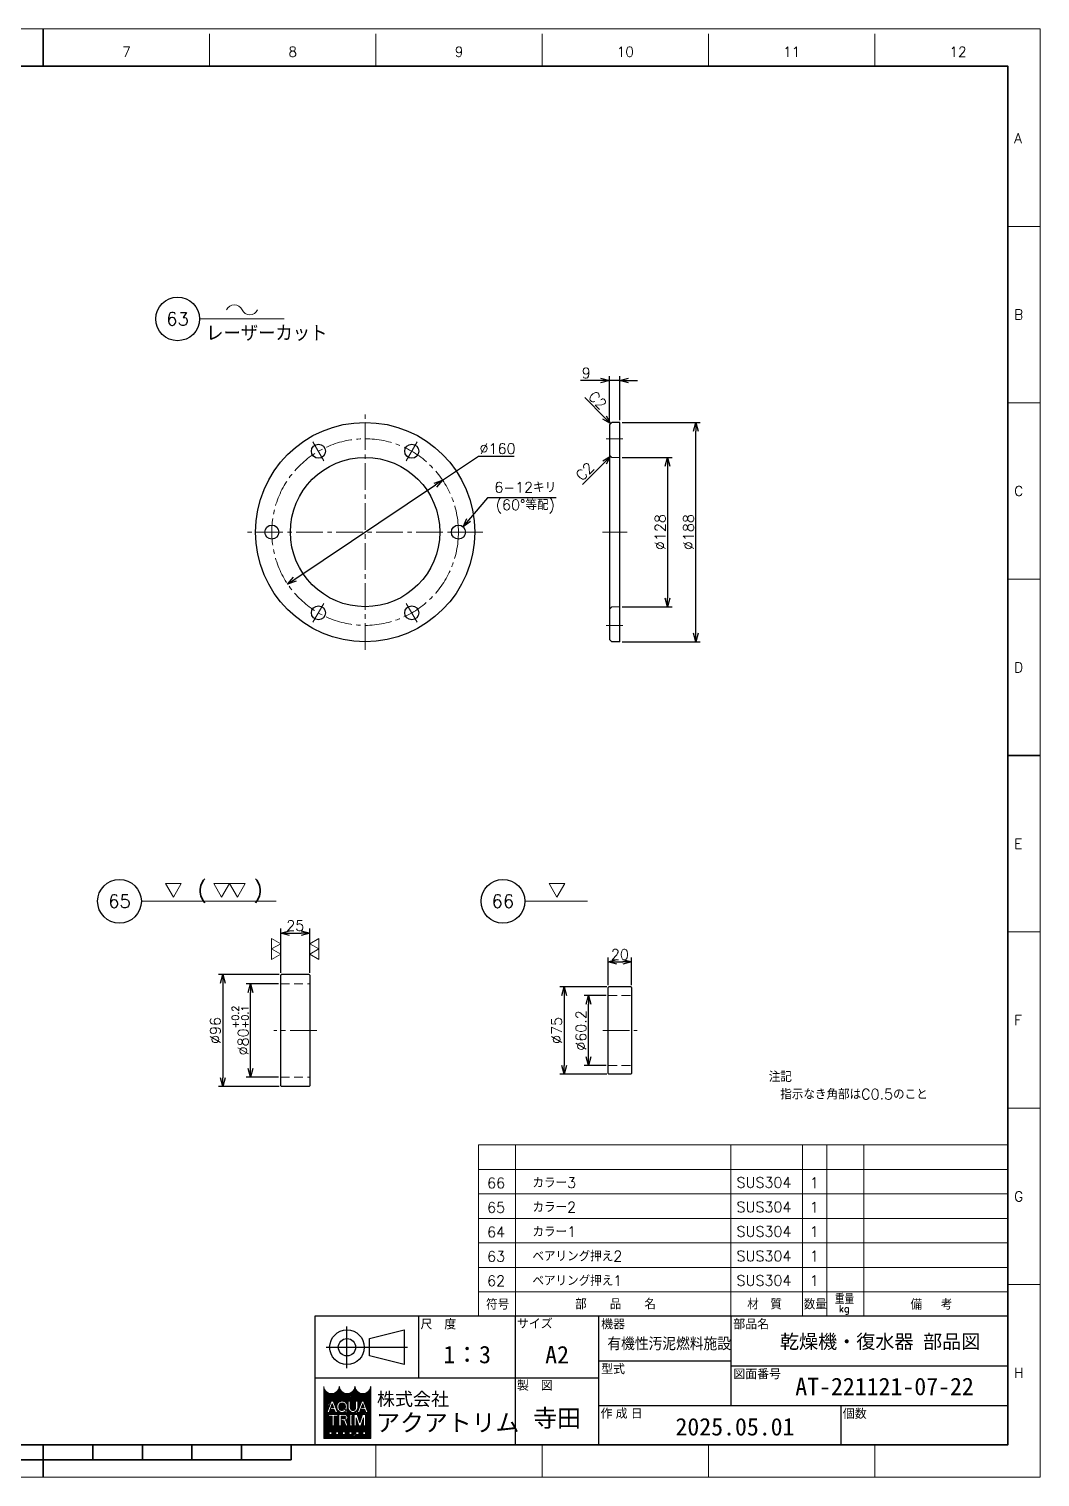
# Model space of a CAD drawing. Header units: millimetres. Extents: x 0 to 1764, y -17 to 1242.
# Drawn here: x 897 to 1764, y 0 to 1242 of the extents above; entities that cross this region are included whole.
import ezdxf
from ezdxf.entities.mleader import LeaderData, LeaderLine
from ezdxf.enums import TextEntityAlignment as Align
from ezdxf.math import Vec2, Vec3

# ---------------------------------------------------------------- set-up
doc = ezdxf.new("R2010")
doc.units = ezdxf.units.MM
doc.header["$LTSCALE"] = 1.2
doc.header["$PDMODE"] = 99
doc.header["$PDSIZE"] = 1
doc.linetypes.add('CENTER2', pattern=[28.575, 19.05, -3.175, 3.175, -3.175])
doc.linetypes.add('HIDDEN', pattern=[9.525, 6.35, -3.175])
for name, color, linetype, lineweight in [('04_HIDDEN', 2, 'HIDDEN', 13), ('05_CENTER', 4, 'CENTER2', 13), ('07_TEXT', 3, 'Continuous', 13), ('08_DIM', 3, 'Continuous', 13), ('90_FRAME', 5, 'Continuous', 35)]:
    doc.layers.add(name, color=color, linetype=linetype, lineweight=lineweight)
doc.layers.add('91_BLANK', color=5, linetype='Continuous', lineweight=0, plot=False)
doc.styles.add('KSS_TXT', font='txt.shx', dxfattribs={"bigfont": 'extfont2.shx'})
doc.styles.add('MS_G', font='MS Gothic.ttf')
doc.styles.get("Standard").update_dxf_attribs({"font": 'txt.shx', "bigfont": 'extfont2.shx'})
doc.styles.add('表題用', font='MS PGothic.ttf')
doc.dimstyles.new('KSS_DIM', dxfattribs={"dimscale": 3, "dimtxt": 3, "dimasz": 2.5, "dimexe": 1.25, "dimexo": 0.625, "dimtad": 1, "dimdsep": 46, "dimtxsty": 'KSS_TXT', "dimblk": 'OPEN30', "dimcen": 0, "dimazin": 2, "dimtfac": 0.75, "dimtmove": 0, "dimatfit": 3, "dimldrblk": 'OPEN30', "dimfxl": 1.25, "dimtolj": 1, "dimarcsym": 0})
doc.dimstyles.new('KSS_DIM$3', dxfattribs={"dimscale": 3, "dimtxt": 3, "dimasz": 2.5, "dimexe": 1.25, "dimexo": 0.625, "dimtad": 1, "dimtih": 1, "dimtoh": 1, "dimdsep": 46, "dimtxsty": 'KSS_TXT', "dimblk": 'OPEN30', "dimcen": 0, "dimazin": 2, "dimtfac": 0.75, "dimtofl": 0, "dimtmove": 0, "dimatfit": 3, "dimldrblk": 'OPEN30', "dimfxl": 1.25, "dimtolj": 1, "dimarcsym": 0})

# ---------------------------------------------------------------- blocks, each defined once
blk = doc.blocks.new('_Open30')
at = {"color": 0, "linetype": 'ByBlock', "lineweight": -2}
for p, q in [((-1, 0.27), (0, 0)), ((0, 0), (-1, -0.27)), ((0, 0), (-1, 0))]:
    blk.add_line(p, q, dxfattribs=at)
blk = doc.blocks.new('*D179')
at = {"layer": '08_DIM', "color": 0, "lineweight": -2, "transparency": 16777216}
for p, q in [((1405.8, 874.2), (1448.6, 874.2)), ((1444.8, 866.7), (1444.8, 753.7)), ((1405.8, 746.2), (1448.6, 746.2))]:
    blk.add_line(p, q, dxfattribs=at)
at = {"layer": 'Defpoints', "color": 0, "transparency": 16777216}
for p in [(1403.9, 874.2), (1403.9, 746.2), (1444.8, 746.2)]:
    blk.add_point(p, dxfattribs=at)
at = {"layer": '08_DIM', "color": 0, "lineweight": -2, "transparency": 16777216, "xscale": 7.5, "yscale": 7.5, "zscale": 7.5}
for p, rotation in [((1444.8, 874.2), 90), ((1444.8, 746.2), 270)]:
    blk.add_blockref('_Open30', p, dxfattribs=dict(at, rotation=rotation))
at = {"layer": '08_DIM', "color": 0, "transparency": 16777216, "insert": (1438.4, 810.2), "char_height": 9, "attachment_point": 5, "rotation": 90, "style": 'KSS_TXT'}
blk.add_mtext('\\A1;%%C128', dxfattribs=at)
blk = doc.blocks.new('*D180')
at = {"layer": '08_DIM', "color": 0, "lineweight": -2, "transparency": 16777216}
for p, q in [((1405.8, 904.2), (1472.8, 904.2)), ((1469.1, 723.7), (1469.1, 896.7)), ((1405.8, 716.2), (1472.8, 716.2))]:
    blk.add_line(p, q, dxfattribs=at)
at = {"layer": 'Defpoints', "color": 0, "transparency": 16777216}
for p in [(1403.9, 904.2), (1469.1, 904.2), (1403.9, 716.2)]:
    blk.add_point(p, dxfattribs=at)
at = {"layer": '08_DIM', "color": 0, "lineweight": -2, "transparency": 16777216, "xscale": 7.5, "yscale": 7.5, "zscale": 7.5}
for p, rotation in [((1469.1, 904.2), 90), ((1469.1, 716.2), 270)]:
    blk.add_blockref('_Open30', p, dxfattribs=dict(at, rotation=rotation))
at = {"layer": '08_DIM', "color": 0, "transparency": 16777216, "insert": (1462.7, 810.2), "char_height": 9, "attachment_point": 5, "rotation": 90, "style": 'KSS_TXT'}
blk.add_mtext('\\A1;%%C188', dxfattribs=at)
blk = doc.blocks.new('*D181')
at = {"layer": '08_DIM', "color": 0, "lineweight": -2, "transparency": 16777216}
for p, q in [((1394.9, 904.1), (1394.9, 943.9)), ((1403.9, 906.1), (1403.9, 943.9)), ((1387.4, 940.2), (1370.1, 940.2)), ((1403.9, 940.2), (1394.9, 940.2)), ((1411.4, 940.2), (1418.9, 940.2))]:
    blk.add_line(p, q, dxfattribs=at)
at = {"layer": 'Defpoints', "color": 0, "transparency": 16777216}
for p in [(1394.9, 940.2), (1394.9, 902.2), (1403.9, 904.2)]:
    blk.add_point(p, dxfattribs=at)
at = {"layer": '08_DIM', "color": 0, "lineweight": -2, "transparency": 16777216, "xscale": 7.5, "yscale": 7.5, "zscale": 7.5}
blk.add_blockref('_Open30', (1394.9, 940.2), dxfattribs=at)
at = {"layer": '08_DIM', "color": 0, "lineweight": -2, "transparency": 16777216, "xscale": 7.5, "yscale": 7.5, "zscale": 7.5, "rotation": 180}
blk.add_blockref('_Open30', (1403.9, 940.2), dxfattribs=at)
at = {"layer": '08_DIM', "color": 0, "transparency": 16777216, "insert": (1375, 946.6), "char_height": 9, "attachment_point": 5, "style": 'KSS_TXT'}
blk.add_mtext('\\A1;9', dxfattribs=at)
blk = doc.blocks.new('*D182')
at = {"layer": '08_DIM', "color": 0, "lineweight": -2, "transparency": 16777216}
for p, q in [((1290.4, 839.6), (1274.2, 820.5)), ((1349.4, 839.6), (1290.4, 839.6))]:
    blk.add_line(p, q, dxfattribs=at)
at = {"layer": 'Defpoints', "color": 0, "transparency": 16777216}
for p in [(1269.4, 814.8), (1261.6, 805.7)]:
    blk.add_point(p, dxfattribs=at)
at = {"layer": '08_DIM', "color": 0, "lineweight": -2, "transparency": 16777216, "xscale": 7.5, "yscale": 7.5, "zscale": 7.5, "rotation": 229.6854057393276}
blk.add_blockref('_Open30', (1269.4, 814.8), dxfattribs=at)
at = {"layer": '08_DIM', "color": 0, "transparency": 16777216, "insert": (1322.8, 839.6), "char_height": 9, "attachment_point": 5, "style": 'KSS_TXT'}
blk.add_mtext('\\A1;6-12キリ\\P(60°等配)', dxfattribs=at)
blk = doc.blocks.new('*D183')
at = {"layer": '08_DIM', "color": 0, "lineweight": -2, "transparency": 16777216}
for p, q in [((1251.9, 854.7), (1282.8, 875.4)), ((1282.8, 875.4), (1313.2, 875.4)), ((1125.2, 769.9), (1245.7, 850.6))]:
    blk.add_line(p, q, dxfattribs=at)
at = {"layer": 'Defpoints', "color": 0, "transparency": 16777216}
for p in [(1251.9, 854.7), (1119, 765.7)]:
    blk.add_point(p, dxfattribs=at)
at = {"layer": '08_DIM', "color": 0, "lineweight": -2, "transparency": 16777216, "xscale": 7.5, "yscale": 7.5, "zscale": 7.5}
for p, rotation in [((1251.9, 854.7), 33.79809123357168), ((1119, 765.7), 213.7980912335717)]:
    blk.add_blockref('_Open30', p, dxfattribs=dict(at, rotation=rotation))
at = {"layer": '08_DIM', "color": 0, "transparency": 16777216, "insert": (1299, 881.8), "char_height": 9, "attachment_point": 5, "style": 'KSS_TXT'}
blk.add_mtext('\\A1;%%C160', dxfattribs=at)
blk = doc.blocks.new('*D184')
at = {"layer": '08_DIM', "color": 0, "lineweight": -2, "transparency": 16777216}
blk.add_line((1390.6, 908.5), (1373.7, 925.5), dxfattribs=at)
at = {"layer": 'Defpoints', "color": 0, "transparency": 16777216}
for p in [(1364.7, 934.4), (1364.7, 934.4), (1395.9, 903.2)]:
    blk.add_point(p, dxfattribs=at)
at = {"layer": '08_DIM', "color": 0, "lineweight": -2, "transparency": 16777216, "xscale": 7.5, "yscale": 7.5, "zscale": 7.5, "rotation": 314.9999999999997}
blk.add_blockref('_Open30', (1395.9, 903.2), dxfattribs=at)
at = {"layer": '08_DIM', "color": 0, "transparency": 16777216, "insert": (1384.8, 923.3), "char_height": 9, "attachment_point": 5, "rotation": 315, "style": 'KSS_TXT'}
blk.add_mtext('\\A1;C2', dxfattribs=at)
blk = doc.blocks.new('*D185')
at = {"layer": '08_DIM', "color": 0, "lineweight": -2, "transparency": 16777216}
blk.add_line((1390.6, 869.9), (1371.7, 851.1), dxfattribs=at)
at = {"layer": 'Defpoints', "color": 0, "transparency": 16777216}
for p in [(1395.9, 875.2), (1360.8, 840.1), (1360.8, 840.1)]:
    blk.add_point(p, dxfattribs=at)
at = {"layer": '08_DIM', "color": 0, "lineweight": -2, "transparency": 16777216, "xscale": 7.5, "yscale": 7.5, "zscale": 7.5, "rotation": 44.99999999999949}
blk.add_blockref('_Open30', (1395.9, 875.2), dxfattribs=at)
at = {"layer": '08_DIM', "color": 0, "transparency": 16777216, "insert": (1373.8, 862.2), "char_height": 9, "attachment_point": 5, "rotation": 45, "style": 'KSS_TXT'}
blk.add_mtext('\\A1;C2', dxfattribs=at)
blk = doc.blocks.new('AM_BALLOON1')
at = {"transparency": 16777216}
blk.add_circle((0, 0), 5, dxfattribs=at)
blk.add_attdef('B_NUMBER', text='', height=3, dxfattribs=at).set_placement((0, 0), align=Align.MIDDLE_CENTER)
blk = doc.blocks.new('_OPEN')
at = {"color": 0, "linetype": 'ByBlock'}
for p, q in [((-1, 0.17), (0, 0)), ((0, 0), (-1, -0.17)), ((0, 0), (-1, 0))]:
    blk.add_line(p, q, dxfattribs=at)
blk = doc.blocks.new('p1ba05')
for centre, start, end in [((-2.95, 0.29), 24.2276, 155.5758), ((0, 1.62), 204.2276, 335.5758)]:
    blk.add_arc(centre, 1.62, start, end)
blk = doc.blocks.new('*D193')
at = {"layer": '08_DIM', "color": 0, "lineweight": -2, "transparency": 16777216}
for p, q in [((1111.2, 422.9), (1083.5, 422.9)), ((1087.2, 350.4), (1087.2, 415.4)), ((1111.2, 342.9), (1083.5, 342.9))]:
    blk.add_line(p, q, dxfattribs=at)
at = {"layer": 'Defpoints', "color": 0, "transparency": 16777216}
for p in [(1087.2, 422.9), (1113.1, 422.9), (1113.1, 342.9)]:
    blk.add_point(p, dxfattribs=at)
at = {"layer": '08_DIM', "color": 0, "lineweight": -2, "transparency": 16777216, "xscale": 7.5, "yscale": 7.5, "zscale": 7.5}
for p, rotation in [((1087.2, 422.9), 90), ((1087.2, 342.9), 270)]:
    blk.add_blockref('_Open30', p, dxfattribs=dict(at, rotation=rotation))
at = {"layer": '08_DIM', "color": 0, "transparency": 16777216, "insert": (1078.3, 382.9), "char_height": 9, "attachment_point": 5, "rotation": 90, "style": 'KSS_TXT'}
blk.add_mtext('%%C80{\\H6.000000;\\S+0.2^ +0.1;}', dxfattribs=at)
blk = doc.blocks.new('*D194')
at = {"layer": '08_DIM', "color": 0, "lineweight": -2, "transparency": 16777216}
for p, q in [((1111.7, 430.9), (1059.7, 430.9)), ((1063.5, 423.4), (1063.5, 342.4)), ((1111.7, 334.9), (1059.7, 334.9))]:
    blk.add_line(p, q, dxfattribs=at)
at = {"layer": 'Defpoints', "color": 0, "transparency": 16777216}
for p in [(1113.6, 430.9), (1063.5, 334.9), (1113.6, 334.9)]:
    blk.add_point(p, dxfattribs=at)
at = {"layer": '08_DIM', "color": 0, "lineweight": -2, "transparency": 16777216, "xscale": 7.5, "yscale": 7.5, "zscale": 7.5}
for p, rotation in [((1063.5, 430.9), 90), ((1063.5, 334.9), 270)]:
    blk.add_blockref('_Open30', p, dxfattribs=dict(at, rotation=rotation))
at = {"layer": '08_DIM', "color": 0, "transparency": 16777216, "insert": (1057.1, 382.9), "char_height": 9, "attachment_point": 5, "rotation": 90, "style": 'KSS_TXT'}
blk.add_mtext('\\A1;%%C96', dxfattribs=at)
blk = doc.blocks.new('*D195')
at = {"layer": '08_DIM', "color": 0, "lineweight": -2, "transparency": 16777216}
for p, q in [((1113.1, 432.2), (1113.1, 470.2)), ((1120.6, 466.4), (1130.6, 466.4)), ((1138.1, 432.2), (1138.1, 470.2))]:
    blk.add_line(p, q, dxfattribs=at)
at = {"layer": 'Defpoints', "color": 0, "transparency": 16777216}
for p in [(1138.1, 466.4), (1113.1, 430.4), (1138.1, 430.4)]:
    blk.add_point(p, dxfattribs=at)
at = {"layer": '08_DIM', "color": 0, "lineweight": -2, "transparency": 16777216, "xscale": 7.5, "yscale": 7.5, "zscale": 7.5, "rotation": 180}
blk.add_blockref('_Open30', (1113.1, 466.4), dxfattribs=at)
at = {"layer": '08_DIM', "color": 0, "lineweight": -2, "transparency": 16777216, "xscale": 7.5, "yscale": 7.5, "zscale": 7.5}
blk.add_blockref('_Open30', (1138.1, 466.4), dxfattribs=at)
at = {"layer": '08_DIM', "color": 0, "transparency": 16777216, "insert": (1125.6, 472.8), "char_height": 9, "attachment_point": 5, "style": 'KSS_TXT'}
blk.add_mtext('\\A1;25', dxfattribs=at)
blk = doc.blocks.new('p1ba02')
for p, q in [((-1.5, 2.6), (1.5, 2.6)), ((0, 0), (-1.5, 2.6)), ((1.5, 2.6), (0, 0)), ((3, 0), (1.5, 2.6)), ((1.5, 2.6), (4.5, 2.6)), ((4.5, 2.6), (3, 0))]:
    blk.add_line(p, q)
blk = doc.blocks.new('p1ba01')
for p, q in [((0, 0), (-1.5, 2.6)), ((-1.5, 2.6), (1.5, 2.6)), ((1.5, 2.6), (0, 0))]:
    blk.add_line(p, q)
blk = doc.blocks.new('*D196')
at = {"layer": '08_DIM', "color": 0, "lineweight": -2, "transparency": 16777216}
for p, q in [((1392.1, 413), (1373.2, 413)), ((1376.9, 360.3), (1376.9, 405.5)), ((1392.1, 352.8), (1373.2, 352.8))]:
    blk.add_line(p, q, dxfattribs=at)
at = {"layer": 'Defpoints', "color": 0, "transparency": 16777216}
for p in [(1376.9, 413), (1393.9, 413), (1393.9, 352.8)]:
    blk.add_point(p, dxfattribs=at)
at = {"layer": '08_DIM', "color": 0, "lineweight": -2, "transparency": 16777216, "xscale": 7.5, "yscale": 7.5, "zscale": 7.5}
for p, rotation in [((1376.9, 413), 90), ((1376.9, 352.8), 270)]:
    blk.add_blockref('_Open30', p, dxfattribs=dict(at, rotation=rotation))
at = {"layer": '08_DIM', "color": 0, "transparency": 16777216, "insert": (1370.6, 382.9), "char_height": 9, "attachment_point": 5, "rotation": 90, "style": 'KSS_TXT'}
blk.add_mtext('\\A1;%%C60.2', dxfattribs=at)
blk = doc.blocks.new('*D197')
at = {"layer": '08_DIM', "color": 0, "lineweight": -2, "transparency": 16777216}
for p, q in [((1392.6, 420.4), (1352.3, 420.4)), ((1356.1, 412.9), (1356.1, 352.9)), ((1392.6, 345.4), (1352.3, 345.4))]:
    blk.add_line(p, q, dxfattribs=at)
at = {"layer": 'Defpoints', "color": 0, "transparency": 16777216}
for p in [(1394.4, 420.4), (1356.1, 345.4), (1394.4, 345.4)]:
    blk.add_point(p, dxfattribs=at)
at = {"layer": '08_DIM', "color": 0, "lineweight": -2, "transparency": 16777216, "xscale": 7.5, "yscale": 7.5, "zscale": 7.5}
for p, rotation in [((1356.1, 420.4), 90), ((1356.1, 345.4), 270)]:
    blk.add_blockref('_Open30', p, dxfattribs=dict(at, rotation=rotation))
at = {"layer": '08_DIM', "color": 0, "transparency": 16777216, "insert": (1349.7, 382.9), "char_height": 9, "attachment_point": 5, "rotation": 90, "style": 'KSS_TXT'}
blk.add_mtext('\\A1;%%C75', dxfattribs=at)
blk = doc.blocks.new('*D198')
at = {"layer": '08_DIM', "color": 0, "lineweight": -2, "transparency": 16777216}
for p, q in [((1393.9, 421.7), (1393.9, 445.4)), ((1401.4, 441.7), (1406.4, 441.7)), ((1413.9, 421.7), (1413.9, 445.4))]:
    blk.add_line(p, q, dxfattribs=at)
at = {"layer": 'Defpoints', "color": 0, "transparency": 16777216}
for p in [(1413.9, 441.7), (1393.9, 419.9), (1413.9, 419.9)]:
    blk.add_point(p, dxfattribs=at)
at = {"layer": '08_DIM', "color": 0, "lineweight": -2, "transparency": 16777216, "xscale": 7.5, "yscale": 7.5, "zscale": 7.5, "rotation": 180}
blk.add_blockref('_Open30', (1393.9, 441.7), dxfattribs=at)
at = {"layer": '08_DIM', "color": 0, "lineweight": -2, "transparency": 16777216, "xscale": 7.5, "yscale": 7.5, "zscale": 7.5}
blk.add_blockref('_Open30', (1413.9, 441.7), dxfattribs=at)
at = {"layer": '08_DIM', "color": 0, "transparency": 16777216, "insert": (1403.9, 448), "char_height": 9, "attachment_point": 5, "style": 'KSS_TXT'}
blk.add_mtext('\\A1;20', dxfattribs=at)

msp = doc.modelspace()

# ---------------------------------------------------------------- hatches: boundary and pattern name
at = {"layer": '90_FRAME', "lineweight": 5}
h = msp.add_hatch(dxfattribs=at)
h.set_pattern_fill('_USER', color=4, scale=0.9, angle=45, pattern_type=0)
h.set_pattern_definition([(45, (-709.2579, -11.2265), (-0.6363961, 0.6363961), [])])
edge = h.paths.add_edge_path()
edge.add_arc((1190.33, 77.307), 0.192, 90, 180)
edge.add_ellipse((1183.606, 77.307), major_axis=(-6.532, 0), ratio=0.88235294, start_angle=360, end_angle=540, ccw=False)
edge.add_arc((1176.882, 77.307), 0.192, 3.187318, 180)
edge.add_ellipse((1170.158, 77.307), major_axis=(-6.532, 0), ratio=0.88235294, start_angle=360, end_angle=540, ccw=False)
edge.add_arc((1163.433, 77.307), 0.192, 3.187318, 180)
edge.add_ellipse((1156.709, 77.307), major_axis=(-6.532, 0), ratio=0.88235294, start_angle=360, end_angle=540, ccw=False)
edge.add_arc((1149.985, 77.307), 0.192, 3.187318, 90)
edge.add_line((1149.985, 77.499), (1149.985, 33.119))
edge.add_line((1149.985, 33.119), (1190.33, 33.119))
edge.add_line((1190.33, 33.119), (1190.33, 77.499))
h.paths.add_polyline_path([(1156.491, 65.047), (1158.084, 65.047), (1161.706, 55.487), (1161.706, 55.441), (1159.981, 55.441), (1159.08, 57.973), (1155.533, 57.973), (1156.053, 59.433), (1158.56, 59.433), (1157.287, 63.007), (1154.593, 55.441), (1152.868, 55.441), (1152.868, 55.487)], flags=16)
edge = h.paths.add_edge_path(flags=16)
edge.add_ellipse((1165.715, 60.82), major_axis=(-4.419, 0), ratio=0.95652174, start_angle=180, end_angle=360, ccw=False)
edge.add_line((1170.134, 60.82), (1170.134, 59.667))
edge.add_ellipse((1165.715, 59.667), major_axis=(-4.419, 0), ratio=0.95652174, start_angle=143.33265, end_angle=180, ccw=False)
edge.add_line((1169.202, 57.071), (1167.964, 58.092))
edge.add_ellipse((1165.715, 59.781), major_axis=(2.818, 0), ratio=0.99503582, start_angle=-36.905754, end_angle=0)
edge.add_line((1168.533, 59.78), (1168.533, 60.707))
edge.add_ellipse((1165.715, 60.707), major_axis=(2.818, 0), ratio=0.99471826, start_angle=360, end_angle=540)
edge.add_line((1162.897, 60.707), (1162.897, 59.78))
edge.add_ellipse((1165.715, 59.781), major_axis=(2.818, 0), ratio=0.99503582, start_angle=-180, end_angle=-65.651022)
edge.add_line((1166.872, 57.224), (1166.087, 57.988))
edge.add_line((1166.087, 57.988), (1166.938, 58.891))
edge.add_line((1166.938, 58.891), (1170.497, 55.959))
edge.add_line((1170.497, 55.959), (1169.385, 54.779))
edge.add_line((1169.385, 54.779), (1168.049, 56.079))
edge.add_ellipse((1165.715, 59.667), major_axis=(-4.419, 0), ratio=0.95652174, start_angle=0, end_angle=123.036902, ccw=False)
edge.add_line((1161.296, 59.667), (1161.296, 60.82))
h.paths.add_polyline_path([(1161.992, 53.52), (1161.992, 52.175), (1159.11, 52.175, 0.41421356), (1158.918, 51.983), (1158.918, 43.914), (1157.189, 43.914), (1157.189, 51.983, 0.41421356), (1156.997, 52.175), (1154.115, 52.175), (1154.115, 53.52)], flags=16)
edge = h.paths.add_edge_path(flags=16)
edge.add_line((1163.087, 53.52), (1167.505, 53.52))
edge.add_ellipse((1167.505, 50.993), major_axis=(-3.101, 0), ratio=0.8148203, start_angle=115.670702, end_angle=270, ccw=False)
edge.add_arc((1167.981, 47.568), 1.256, 22.272952, 58.553113, ccw=False)
edge.add_line((1169.143, 48.044), (1170.799, 43.991))
edge.add_line((1170.799, 43.991), (1170.799, 43.914))
edge.add_line((1170.799, 43.914), (1168.935, 43.914))
edge.add_line((1168.935, 43.914), (1167.473, 47.984))
edge.add_arc((1166.76, 47.697), 0.768, 21.928298, 90)
edge.add_line((1166.76, 48.466), (1164.873, 48.466))
edge.add_line((1164.873, 48.466), (1164.873, 49.811))
edge.add_line((1164.873, 49.811), (1167.736, 49.811))
edge.add_arc((1167.695, 50.993), 1.183, 271.997057, 448.002943)
edge.add_line((1167.736, 52.175), (1164.816, 52.175))
edge.add_line((1164.816, 52.175), (1164.816, 43.914))
edge.add_line((1164.816, 43.914), (1163.087, 43.914))
edge.add_line((1163.087, 43.914), (1163.087, 53.52))
h.paths.add_polyline_path([(1171.022, 65.047), (1172.751, 65.047), (1172.751, 59.667, 0.17503056), (1173.514, 57.466, 0.25714961), (1176.599, 57.466, 0.17503056), (1177.362, 59.667), (1177.362, 65.047), (1179.091, 65.047), (1179.091, 59.32, -0.37939124), (1175.345, 55.441), (1174.768, 55.441, -0.37939124), (1171.022, 59.32)], flags=16)
h.paths.add_polyline_path([(1172.256, 53.52), (1174.369, 53.52), (1174.369, 52.175, 0.41421356), (1174.177, 51.983), (1174.177, 45.451, 0.41421356), (1174.369, 45.259), (1174.369, 43.914), (1172.256, 43.914), (1172.256, 45.259, 0.41421356), (1172.448, 45.451), (1172.448, 51.983, 0.41421356), (1172.256, 52.175)], flags=16)
h.paths.add_polyline_path([(1176.1, 53.52), (1178.609, 53.52), (1180.903, 46.543), (1183.197, 53.52), (1185.708, 53.52), (1185.708, 43.914), (1183.978, 43.914), (1183.978, 50.638), (1181.768, 43.914), (1180.038, 43.914), (1177.827, 50.638), (1177.829, 43.914), (1176.1, 43.914)], flags=16)
h.paths.add_polyline_path([(1182.616, 65.047), (1184.209, 65.047), (1187.831, 55.487), (1187.831, 55.441), (1186.106, 55.441), (1185.205, 57.973), (1181.658, 57.973), (1182.178, 59.433), (1184.685, 59.433), (1183.412, 63.007), (1180.718, 55.441), (1178.994, 55.441), (1178.994, 55.487)], flags=16)
h.paths.add_polyline_path([(1154.596, 38.883), (1156.901, 38.883), (1156.901, 36.577), (1154.596, 36.577)], flags=16)
h.paths.add_polyline_path([(1160.36, 38.883), (1162.665, 38.883), (1162.665, 36.577), (1160.36, 36.577)], flags=16)
h.paths.add_polyline_path([(1166.123, 38.883), (1168.429, 38.883), (1168.429, 36.577), (1166.123, 36.577)], flags=16)
h.paths.add_polyline_path([(1171.887, 38.883), (1174.192, 38.883), (1174.192, 36.577), (1171.887, 36.577)], flags=16)
h.paths.add_polyline_path([(1177.65, 38.883), (1179.956, 38.883), (1179.956, 36.577), (1177.65, 36.577)], flags=16)
h.paths.add_polyline_path([(1183.414, 38.883), (1185.719, 38.883), (1185.719, 36.577), (1183.414, 36.577)], flags=16)

# ---------------------------------------------------------------- linework, layer by layer
at = {"color": 0}
for p, q in [((1396.888, 904.245), (1394.888, 902.245)), ((1394.888, 902.245), (1394.888, 718.245)), ((1403.888, 904.245), (1396.888, 904.245)), ((1403.888, 716.245), (1403.888, 904.245)), ((1396.888, 716.245), (1394.888, 718.245)), ((1403.888, 716.245), (1396.888, 716.245)), ((1113.601, 430.869), (1113.101, 430.369)), ((1113.101, 335.369), (1113.101, 430.369)), ((1137.601, 430.869), (1113.601, 430.869)), ((1138.101, 430.369), (1137.601, 430.869)), ((1138.101, 430.369), (1138.101, 335.369)), ((1394.439, 420.369), (1393.939, 419.869)), ((1393.939, 345.869), (1393.939, 419.869)), ((1413.439, 420.369), (1394.439, 420.369)), ((1413.939, 419.869), (1413.439, 420.369)), ((1413.939, 419.869), (1413.939, 345.869)), ((1113.601, 334.869), (1113.101, 335.369)), ((1138.101, 335.369), (1137.601, 334.869)), ((1394.439, 345.369), (1393.939, 345.869)), ((1413.439, 345.369), (1394.439, 345.369)), ((1413.939, 345.869), (1413.439, 345.369)), ((1137.601, 334.869), (1113.601, 334.869))]:
    msp.add_line(p, q, dxfattribs=at)
for centre, radius in [((1185.468, 810.245), 94), ((1145.468, 879.527), 6), ((1225.468, 879.527), 6), ((1185.468, 810.245), 64), ((1105.468, 810.245), 6), ((1265.468, 810.245), 6), ((1145.468, 740.963), 6), ((1225.468, 740.963), 6)]:
    msp.add_circle(centre, radius, dxfattribs=at)
at = {"layer": '04_HIDDEN'}
for p, q in [((1394.888, 876.245), (1396.888, 874.245)), ((1396.888, 874.245), (1403.888, 874.245)), ((1394.888, 744.245), (1396.888, 746.245)), ((1396.888, 746.245), (1403.888, 746.245)), ((1113.101, 422.869), (1138.101, 422.869)), ((1393.939, 412.969), (1413.939, 412.969)), ((1393.939, 352.769), (1413.939, 352.769)), ((1113.101, 342.869), (1138.101, 342.869))]:
    msp.add_line(p, q, dxfattribs=at)
at = {"layer": '05_CENTER'}
for p, q in [((1185.468, 709.245), (1185.468, 911.245)), ((1150.139, 871.437), (1140.798, 887.617)), ((1220.798, 871.437), (1230.139, 887.617)), ((1406.526, 890.245), (1392.065, 890.245)), ((1286.469, 810.245), (1084.468, 810.245)), ((1114.809, 810.245), (1096.127, 810.245)), ((1256.127, 810.245), (1274.809, 810.245)), ((1410.266, 810.245), (1388.985, 810.245)), ((1150.139, 749.053), (1140.798, 732.873)), ((1220.798, 749.053), (1230.139, 732.873)), ((1406.526, 730.245), (1392.065, 730.245)), ((1144.02, 382.869), (1107.282, 382.869)), ((1389.253, 382.869), (1418.756, 382.869))]:
    msp.add_line(p, q, dxfattribs=at)
msp.add_circle((1185.468, 810.245), 80, dxfattribs=at)
at = {"layer": '08_DIM'}
for p, q in [((1043.475, 993.004), (1116.181, 993.004)), ((993.662, 493.675), (1109.166, 493.675)), ((1322.381, 493.675), (1376.124, 493.675))]:
    msp.add_line(p, q, dxfattribs=at)
at = {"layer": '90_FRAME'}
for p, q in [((909.6, 1241.619), (909.6, 1209.75)), ((1764.068, 618.618), (1736.459, 618.618)), ((909.6, 0), (909.6, 27.485)), ((952.076, 14.743), (952.076, 27.485)), ((994.551, 14.743), (994.551, 27.485)), ((1037.026, 14.743), (1037.026, 27.485)), ((1079.501, 14.743), (1079.501, 27.485)), ((1121.977, 14.743), (1121.977, 27.485)), ((697.224, 14.743), (1121.977, 14.743))]:
    msp.add_line(p, q, dxfattribs=at)
at = {"layer": '90_FRAME', "color": 4, "lineweight": 13}
for p, q in [((1052.169, 1209.75), (1052.169, 1237.359)), ((1194.737, 1209.75), (1194.737, 1237.359)), ((1337.305, 1209.75), (1337.305, 1237.359)), ((1479.873, 1209.75), (1479.873, 1237.359)), ((1622.441, 1209.75), (1622.441, 1237.359)), ((1764.068, 1072.29), (1736.459, 1072.29)), ((1764.068, 921.066), (1736.459, 921.066)), ((1764.068, 769.842), (1736.459, 769.842)), ((1764.068, 467.394), (1736.459, 467.394)), ((1764.068, 316.17), (1736.459, 316.17)), ((1282.795, 284.8), (1282.795, 137.8)), ((1282.795, 284.8), (1736.459, 284.8)), ((1314.295, 284.8), (1314.295, 137.8)), ((1499.066, 284.8), (1499.066, 137.8)), ((1560.398, 284.8), (1560.398, 137.8)), ((1581.398, 284.8), (1581.398, 137.8)), ((1612.898, 284.8), (1612.898, 137.8)), ((1282.795, 263.8), (1736.459, 263.8)), ((1282.795, 242.8), (1736.459, 242.8)), ((1282.795, 221.8), (1736.459, 221.8)), ((1282.795, 200.8), (1736.459, 200.8)), ((1282.795, 179.8), (1736.459, 179.8)), ((1764.068, 164.946), (1736.459, 164.946)), ((1282.795, 158.8), (1736.459, 158.8)), ((1194.737, 0), (1194.737, 27.485)), ((1337.305, 0), (1337.305, 27.485)), ((1479.873, 0), (1479.873, 27.485)), ((1622.441, 0), (1622.441, 27.485))]:
    msp.add_line(p, q, dxfattribs=at)
at = {"layer": '90_FRAME', "color": 0, "lineweight": 25}
for p, q in [((1231.559, 84.764), (1231.559, 137.8)), ((1314.295, 27.485), (1314.295, 137.8)), ((1385.78, 27.485), (1385.78, 137.8)), ((1499.066, 137.8), (1499.066, 61.428)), ((1169.931, 93.462), (1169.931, 129.102)), ((1152.111, 111.282), (1221.906, 111.282)), ((1385.78, 99.614), (1499.066, 99.614)), ((1499.066, 95.371), (1736.459, 95.371)), ((1385.78, 84.764), (1142.459, 84.764)), ((1385.78, 61.428), (1736.459, 61.428)), ((1593.187, 61.428), (1593.187, 27.485))]:
    msp.add_line(p, q, dxfattribs=at)
at = {"layer": '90_FRAME', "color": 4, "lineweight": 5}
for p, q in [((1149.985, 33.119), (1149.985, 77.499)), ((1190.33, 77.499), (1190.33, 33.119)), ((1152.868, 55.487), (1156.491, 65.047)), ((1154.593, 55.441), (1157.287, 63.007)), ((1156.491, 65.047), (1158.084, 65.047)), ((1158.56, 59.433), (1157.287, 63.007)), ((1161.706, 55.487), (1158.084, 65.047)), ((1171.022, 59.32), (1171.022, 65.047)), ((1172.751, 65.047), (1171.022, 65.047)), ((1172.751, 59.667), (1172.751, 65.047)), ((1177.362, 59.667), (1177.362, 65.047)), ((1177.362, 65.047), (1179.091, 65.047)), ((1178.994, 55.487), (1182.616, 65.047)), ((1179.091, 59.32), (1179.091, 65.047)), ((1180.718, 55.441), (1183.412, 63.007)), ((1182.616, 65.047), (1184.209, 65.047)), ((1184.685, 59.433), (1183.412, 63.007)), ((1187.831, 55.487), (1184.209, 65.047)), ((1152.868, 55.441), (1152.868, 55.487)), ((1152.868, 55.487), (1152.868, 55.487)), ((1152.868, 55.441), (1152.868, 55.487)), ((1152.868, 55.441), (1154.593, 55.441)), ((1154.115, 53.52), (1161.992, 53.52)), ((1154.115, 53.52), (1154.115, 52.175)), ((1154.115, 52.175), (1156.997, 52.175)), ((1155.533, 57.973), (1156.053, 59.433)), ((1155.533, 57.973), (1159.08, 57.973)), ((1156.053, 59.433), (1158.56, 59.433)), ((1157.189, 43.914), (1157.189, 51.983)), ((1158.918, 43.914), (1158.918, 51.983)), ((1159.981, 55.441), (1159.08, 57.973)), ((1159.11, 52.175), (1161.992, 52.175)), ((1161.706, 55.441), (1159.981, 55.441)), ((1161.296, 60.82), (1161.296, 59.667)), ((1161.706, 55.441), (1161.706, 55.487)), ((1161.992, 53.52), (1161.992, 52.175)), ((1162.897, 60.707), (1162.897, 59.785)), ((1163.087, 53.52), (1163.087, 43.914)), ((1163.087, 53.52), (1167.505, 53.52)), ((1164.816, 43.914), (1164.816, 52.175)), ((1164.816, 52.175), (1167.736, 52.175)), ((1164.873, 48.466), (1164.873, 49.811)), ((1164.873, 49.811), (1167.736, 49.811)), ((1166.087, 57.988), (1166.938, 58.891)), ((1166.087, 57.988), (1166.872, 57.224)), ((1166.938, 58.891), (1170.497, 55.959)), ((1167.964, 58.092), (1169.202, 57.071)), ((1168.049, 56.079), (1169.385, 54.779)), ((1168.533, 60.707), (1168.533, 59.785)), ((1169.385, 54.779), (1170.497, 55.959)), ((1170.134, 60.82), (1170.134, 59.667)), ((1172.256, 53.52), (1174.369, 53.52)), ((1172.256, 53.52), (1172.256, 52.175)), ((1172.448, 45.451), (1172.448, 51.983)), ((1174.177, 45.451), (1174.177, 51.983)), ((1174.369, 53.52), (1174.369, 52.175)), ((1175.345, 55.441), (1174.768, 55.441)), ((1176.1, 53.52), (1176.1, 43.914)), ((1176.1, 53.52), (1178.609, 53.52)), ((1177.829, 43.914), (1177.827, 50.638)), ((1180.038, 43.914), (1177.827, 50.638)), ((1180.903, 46.543), (1178.609, 53.52)), ((1178.994, 55.441), (1178.994, 55.487)), ((1178.994, 55.487), (1178.994, 55.487)), ((1178.994, 55.441), (1178.994, 55.487)), ((1178.994, 55.441), (1180.718, 55.441)), ((1180.903, 46.543), (1183.197, 53.52)), ((1181.658, 57.973), (1182.178, 59.433)), ((1181.658, 57.973), (1185.205, 57.973)), ((1181.768, 43.914), (1183.978, 50.638)), ((1182.178, 59.433), (1184.685, 59.433)), ((1185.708, 53.52), (1183.197, 53.52)), ((1183.978, 50.638), (1183.978, 43.914)), ((1186.106, 55.441), (1185.205, 57.973)), ((1185.708, 43.914), (1185.708, 53.52)), ((1187.831, 55.441), (1186.106, 55.441)), ((1187.831, 55.441), (1187.831, 55.487)), ((1154.596, 38.883), (1156.901, 38.883)), ((1154.596, 38.883), (1154.596, 36.577)), ((1156.901, 38.883), (1156.901, 36.577)), ((1157.189, 43.914), (1158.918, 43.914)), ((1160.36, 38.883), (1162.665, 38.883)), ((1160.36, 38.883), (1160.36, 36.577)), ((1162.665, 38.883), (1162.665, 36.577)), ((1163.087, 43.914), (1164.816, 43.914)), ((1164.873, 48.466), (1166.76, 48.466)), ((1166.123, 38.883), (1168.429, 38.883)), ((1166.123, 38.883), (1166.123, 36.577)), ((1167.473, 47.984), (1168.935, 43.914)), ((1168.429, 38.883), (1168.429, 36.577)), ((1168.935, 43.914), (1170.799, 43.914)), ((1169.143, 48.044), (1170.799, 43.991)), ((1170.799, 43.991), (1170.799, 43.914)), ((1171.887, 38.883), (1174.192, 38.883)), ((1171.887, 38.883), (1171.887, 36.577)), ((1172.256, 43.914), (1172.256, 45.259)), ((1172.256, 43.914), (1174.369, 43.914)), ((1174.192, 38.883), (1174.192, 36.577)), ((1174.369, 43.914), (1174.369, 45.259)), ((1176.1, 43.914), (1177.829, 43.914)), ((1177.65, 38.883), (1179.956, 38.883)), ((1177.65, 38.883), (1177.65, 36.577)), ((1179.956, 38.883), (1179.956, 36.577)), ((1180.038, 43.914), (1181.768, 43.914)), ((1185.719, 38.883), (1183.414, 38.883)), ((1183.414, 38.883), (1183.414, 36.577)), ((1183.978, 43.914), (1185.708, 43.914)), ((1185.719, 38.883), (1185.719, 36.577)), ((1190.33, 33.119), (1149.985, 33.119)), ((1156.901, 36.577), (1154.596, 36.577)), ((1162.665, 36.577), (1160.36, 36.577)), ((1168.429, 36.577), (1166.123, 36.577)), ((1174.192, 36.577), (1171.887, 36.577)), ((1179.956, 36.577), (1177.65, 36.577)), ((1183.414, 36.577), (1185.719, 36.577))]:
    msp.add_line(p, q, dxfattribs=at)
at = {"layer": '90_FRAME'}
msp.add_lwpolyline([(82.742, 27.485), (1736.459, 27.485), (1736.459, 1209.75), (82.742, 1209.75)], close=True, dxfattribs=at)
at = {"layer": '90_FRAME', "color": 0, "lineweight": 25}
msp.add_lwpolyline([(1142.459, 27.485), (1736.459, 27.485), (1736.459, 137.8), (1142.459, 137.8)], close=True, dxfattribs=at)
msp.add_lwpolyline([(1189.236, 118.707), (1218.936, 126.132), (1218.936, 96.432), (1189.236, 103.857), (1189.236, 118.707)], dxfattribs=at)
for radius in [14.85, 7.425]:
    msp.add_circle((1169.931, 111.282), radius, dxfattribs=at)
at = {"layer": '90_FRAME', "color": 4, "lineweight": 5}
for centre, radius, start, end in [((1149.985, 77.307), 0.192, 0, 90), ((1163.433, 77.307), 0.192, 0, 180), ((1163.433, 77.307), 0.192, 0, 90), ((1176.882, 77.307), 0.192, 0, 180), ((1190.33, 77.307), 0.192, 90, 180), ((1156.997, 51.983), 0.192, 0, 90), ((1159.11, 51.983), 0.192, 90, 180), ((1167.695, 50.993), 1.183, 271.997057, 88.002943), ((1175.083, 59.494), 4.065, 182.450031, 265.555257), ((1172.256, 51.983), 0.192, 0, 90), ((1176.181, 59.623), 3.43, 179.252794, 218.964572), ((1175.056, 60.267), 3.198, 241.157728, 298.842272), ((1174.369, 51.983), 0.192, 90, 180), ((1175.029, 59.494), 4.065, 274.444743, 357.549969), ((1173.932, 59.623), 3.43, 321.035428, 0.747206), ((1166.76, 47.697), 0.768, 21.928298, 90), ((1167.981, 47.568), 1.256, 22.272952, 58.553113), ((1172.256, 45.451), 0.192, 270, 0), ((1174.369, 45.451), 0.192, 180, 270)]:
    msp.add_arc(centre, radius, start, end, dxfattribs=at)
for centre, major_axis, ratio, start_param, end_param in [((1156.709, 77.307), (-6.532, 0), 0.88235294, 6.28318531, 9.42477796), ((1170.158, 77.307), (-6.532, 0), 0.88235294, 6.28318531, 9.42477796), ((1183.606, 77.307), (-6.532, 0), 0.88235294, 6.28318531, 9.42477796), ((1165.715, 60.82), (-4.419, 0), 0.95652174, 3.14159265, 6.28318531), ((1165.715, 60.707), (2.818, 0), 0.99471826, 6.28318531, 9.42477796), ((1167.505, 50.993), (-3.101, 0), 0.8148203, 1.94406945, 4.71238898)]:
    msp.add_ellipse(centre, major_axis=major_axis, ratio=ratio, start_param=start_param, end_param=end_param, dxfattribs=at)
at = {"layer": '90_FRAME', "color": 4, "lineweight": 5, "extrusion": (0, 0, -1)}
for centre, major_axis, ratio, start_param, end_param in [((1165.715, 59.667), (-4.419, 0), 0.95652174, 4.15591475, 6.28318531), ((1165.715, 59.781), (2.818, 0), 0.99503582, 7.43087802, 9.42477796), ((1165.715, 59.781), (2.818, 0), 0.99503582, 6.28318531, 6.92970349), ((1165.715, 59.667), (-4.419, 0), 0.95652174, 3.14159265, 3.80298072)]:
    msp.add_ellipse(centre, major_axis=major_axis, ratio=ratio, start_param=start_param, end_param=end_param, dxfattribs=at)
at = {"layer": '91_BLANK'}
msp.add_lwpolyline([(0, 0), (1764.068, 0), (1764.068, 1241.619), (0, 1241.619)], close=True, dxfattribs=at)

# ---------------------------------------------------------------- block references
at = {"layer": '08_DIM', "xscale": 4.5, "yscale": 4.5, "zscale": 4.5}
for name, p in [('p1ba05', (1086.64, 996.512)), ('p1ba01', (1021.169, 497.251)), ('p1ba02', (1062.452, 497.251)), ('p1ba01', (1349.889, 497.251))]:
    msp.add_blockref(name, p, dxfattribs=at)
at = {"layer": '08_DIM', "yscale": 3, "zscale": 3}
for p, xscale, rotation in [((1113.101, 448.278), 3, 89.99999999999999), ((1138.101, 448.278), -3, 270)]:
    msp.add_blockref('p1ba02', p, dxfattribs=dict(at, xscale=xscale, rotation=rotation))

# ---------------------------------------------------------------- texts
at = {"layer": '07_TEXT', "style": 'KSS_TXT'}
msp.add_text('(   )', height=13.5, dxfattribs=at).set_placement((1041.734, 496.913))
at = {"layer": '07_TEXT', "ltscale": 2, "insert": (1531.503, 347.742), "char_height": 9, "attachment_point": 1}
msp.add_mtext_dynamic_manual_height_columns('注記\\P\u3000指示なき角部はC0.5のこと', width=181.84158, gutter_width=15, heights=[0], dxfattribs=at)
at = {"layer": '08_DIM', "style": 'KSS_TXT'}
msp.add_text('レーザーカット', height=13.5, dxfattribs=at).set_placement((1049.185, 973.959))
at = {"layer": '90_FRAME', "color": 0, "lineweight": 13, "style": 'KSS_TXT'}
for s, p in [('7', (980.884, 1215.249)), ('8', (1123.453, 1215.249)), ('9', (1266.021, 1215.249)), ('10', (1408.589, 1215.249)), ('11', (1551.157, 1215.249)), ('12', (1693.725, 1215.249))]:
    msp.add_text(s, height=8.52, dxfattribs=at).set_placement(p, align=Align.BOTTOM_CENTER)
for s, p in [('A', (1741.947, 1147.902)), ('B', (1741.947, 996.678)), ('C', (1741.947, 845.454)), ('D', (1741.947, 694.23)), ('E', (1741.947, 543.006)), ('F', (1741.947, 391.782)), ('G', (1741.947, 240.558)), ('H', (1741.947, 89.334))]:
    msp.add_text(s, height=8.52, dxfattribs=at).set_placement(p, align=Align.MIDDLE_LEFT)
at = {"layer": '90_FRAME', "color": 3, "lineweight": 13}
for s, p in [('66', (1297.772, 252.167)), ('1', (1570.491, 252.318)), ('65', (1297.772, 231.167)), ('1', (1570.491, 231.318)), ('64', (1297.772, 210.167)), ('1', (1570.491, 210.318)), ('63', (1297.772, 189.167)), ('1', (1570.491, 189.318)), ('62', (1297.772, 168.167)), ('1', (1570.491, 168.318))]:
    msp.add_text(s, height=9, dxfattribs=at).set_placement(p, align=Align.MIDDLE_CENTER)
for s, height, p in [('カラー3', 9, (1328.925, 247.898)), ('SUS304', 9, (1503.9, 248.018)), ('カラー2', 9, (1328.925, 226.898)), ('SUS304', 9, (1503.9, 227.018)), ('カラー1', 9, (1328.925, 205.898)), ('SUS304', 9, (1503.9, 206.018)), ('ベアリング押え2', 9, (1328.925, 184.898)), ('SUS304', 9, (1503.9, 185.018)), ('ベアリング押え1', 9, (1328.925, 163.898)), ('SUS304', 9, (1503.9, 164.018)), ('符号', 9, (1289.209, 143.519)), ('部\u3000\u3000品\u3000\u3000名', 9, (1365.505, 143.846)), ('材\u3000質', 9, (1513.071, 143.738)), ('数量', 9, (1561.501, 143.67)), ('重量', 7.5, (1588.258, 148.578)), ('備  考', 9, (1653.04, 143.519)), ('kg', 6, (1591.573, 141.24))]:
    msp.add_text(s, height=height, dxfattribs=at).set_placement(p)
at = {"layer": '90_FRAME', "color": 0, "style": '表題用'}
for s, p in [('サイズ', (1315.64, 131.716)), ('尺\u3000度', (1232.904, 131.157)), ('機器', (1387.819, 131.281)), ('部品名', (1501.105, 131.281)), ('型式', (1387.819, 92.72)), ('図面番号', (1501.105, 88.477)), ('製\u3000図', (1315.64, 78.681)), ('作 成 日', (1387.301, 54.624)), ('個数', (1594.969, 54.417))]:
    msp.add_text(s, height=7.5, dxfattribs=at).set_placement(p, align=Align.MIDDLE_LEFT)
at = {"layer": '90_FRAME', "color": 0, "style": 'MS_G'}
msp.add_text('A2', height=15, dxfattribs=at).set_placement((1350.037, 104.918), align=Align.MIDDLE)
at = {"layer": '90_FRAME', "color": 0, "style": 'MS_G', "width": 0.9}
msp.add_text('有機性汚泥燃料施設', height=9.6, dxfattribs=at).set_placement((1393.103, 109.737))
at = {"layer": '90_FRAME', "color": 0, "style": 'MS_G'}
msp.add_text('乾燥機・復水器 部品図', height=12, dxfattribs=at).set_placement((1626.988, 110.167), align=Align.CENTER)
for s, p in [('AT-221121-07-22', (1554.25, 70.159)), ('2025.05.01', (1451.534, 35.633))]:
    msp.add_text(s, height=15, dxfattribs=at).set_placement(p)
at = {"layer": '90_FRAME', "color": 4, "style": 'MS_G'}
msp.add_text('株式会社', height=11.3412, dxfattribs=at).set_placement((1226.509, 66.858), align=Align.MIDDLE_CENTER)
msp.add_text('アクアトリム', height=15, dxfattribs=at).set_placement((1194.945, 39.159))
at = {"layer": '90_FRAME', "color": 0, "style": 'MS_G'}
for tag, p in [('1：3', (1272.927, 104.918)), ('寺田', (1350.037, 50.821))]:
    msp.add_attdef(tag, text='', height=15, dxfattribs=at).set_placement(p, align=Align.MIDDLE)

# ---------------------------------------------------------------- dimensions: what is measured, and where the dimension line sits
at = {"layer": '08_DIM'}
for base, p1, p2, picture, middle in [((1394.888, 940.196), (1403.888, 904.245), (1394.888, 902.245), '*D181', (1375.013, 946.571)), ((1138.101, 466.413), (1113.101, 430.369), (1138.101, 430.369), '*D195', (1125.601, 472.788)), ((1413.939, 441.656), (1393.939, 419.869), (1413.939, 419.869), '*D198', (1403.939, 448.031))]:
    dim = msp.add_linear_dim(base=base, p1=p1, p2=p2, dimstyle='KSS_DIM', override={"dimarcsym": 1}, dxfattribs=at)
    dim.commit()
    dim.dimension.update_dxf_attribs({"geometry": picture, "text_midpoint": middle})
for p1, p2, picture, middle in [((1395.888, 903.245), (1364.732, 934.401), '*D184', (1384.818, 923.331)), ((1395.888, 875.245), (1360.76, 840.117), '*D185', (1373.816, 862.189))]:
    dim = msp.add_aligned_dim(p1=p1, p2=p2, distance=0, text='C2', dimstyle='KSS_DIM', override={"dimse1": 1, "dimse2": 1, "dimsd2": 1, "dimarcsym": 1}, dxfattribs=at)
    dim.commit()
    dim.dimension.update_dxf_attribs({"geometry": picture, "text_midpoint": middle})
for base, p1, p2, override, picture, middle in [((1469.063, 904.245), (1403.888, 716.245), (1403.888, 904.245), {"dimarcsym": 1}, '*D180', (1462.688, 810.245)), ((1444.82, 746.245), (1403.888, 874.245), (1403.888, 746.245), {"dimarcsym": 1}, '*D179', (1438.445, 810.245)), ((1063.454, 334.869), (1113.601, 430.869), (1113.601, 334.869), {"dimarcsym": 1}, '*D194', (1057.079, 382.869)), ((1087.219, 422.869), (1113.101, 342.869), (1113.101, 422.869), {"dimpost": '', "dimtol": 1, "dimlim": 0, "dimtp": 0.2, "dimtm": -0.1, "dimtfac": 0.666667, "dimtdec": 2, "dimtolj": 0, "dimtzin": 8, "dimarcsym": 1}, '*D193', (1078.344, 382.869)), ((1356.09, 345.369), (1394.439, 420.369), (1394.439, 345.369), {"dimarcsym": 1}, '*D197', (1349.715, 382.869)), ((1376.94, 412.969), (1393.939, 352.769), (1393.939, 412.969), {"dimarcsym": 1}, '*D196', (1370.565, 382.869))]:
    dim = msp.add_linear_dim(base=base, p1=p1, p2=p2, angle=90, text='%%C<>', dimstyle='KSS_DIM', override=override, dxfattribs=at)
    dim.commit()
    dim.dimension.update_dxf_attribs({"geometry": picture, "text_midpoint": middle})
dim = msp.add_diameter_dim_2p(p1=(1118.988, 765.744), p2=(1251.949, 854.746), dimstyle='KSS_DIM$3', override={"dimpost": '%%C<>', "dimtix": 1, "dimatfit": 2, "dimarcsym": 1}, dxfattribs=at)
dim.commit()
dim.dimension.update_dxf_attribs({"geometry": '*D183', "text_midpoint": (1298.959, 875.421), "dimtype": 163})
dim = msp.add_diameter_dim_2p(p1=(1261.586, 805.67), p2=(1269.35, 814.82), text='6-<>', dimstyle='KSS_DIM$3', override={"dimpost": '<>キリ\\X(60°等配)', "dimtix": 1, "dimarcsym": 1}, dxfattribs=at)
dim.commit()
dim.dimension.update_dxf_attribs({"geometry": '*D182', "text_midpoint": (1322.846, 839.594), "dimtype": 163})

# ---------------------------------------------------------------- leaders
ml = msp.add_multileader_block('Standard', dxfattribs=at)
ml.set_content('AM_BALLOON1', color=256, scale=3.75)
ml.set_attribute('B_NUMBER', '63', width=0)
ml.set_leader_properties(color=256, linetype='ByLayer', lineweight=-1)
ml.set_arrow_properties(name='OPEN')
ml.build(insert=Vec2(0, 0))
ml.multileader.update_dxf_attribs({"leader_type": 0, "has_dogleg": 0, "text_right_attachment_type": 6, "dogleg_length": 0, "arrow_head_size": 7.5, "scale": 2.5, "block_connection_type": 1})
ctx = ml.context
ctx.base_point, ctx.scale, ctx.char_height, ctx.arrow_head_size, ctx.landing_gap_size, ctx.plane_origin = Vec3(1024.703, 993.019), 2.5, 15, 7.5, 7.5, Vec3(1024.703, 993.019)
ctx.right_attachment, ctx.attachment_type = 6, 1
ctx.block.insert = Vec3(1024.703, 993.019)
ml = msp.add_multileader_block('Standard', dxfattribs=at)
ml.set_content('AM_BALLOON1', color=256, scale=3.75)
ml.set_attribute('B_NUMBER', '65', width=0)
ml.set_leader_properties(color=256, linetype='ByLayer', lineweight=-1)
ml.set_arrow_properties(name='OPEN')
ml.build(insert=Vec2(0, 0))
ml.multileader.update_dxf_attribs({"leader_type": 0, "has_dogleg": 0, "text_right_attachment_type": 6, "dogleg_length": 0, "arrow_head_size": 7.5, "scale": 2.5, "block_connection_type": 1})
ctx = ml.context
ctx.base_point, ctx.scale, ctx.char_height, ctx.arrow_head_size, ctx.landing_gap_size, ctx.plane_origin = Vec3(974.89, 493.69), 2.5, 15, 7.5, 7.5, Vec3(974.89, 493.69)
ctx.right_attachment, ctx.attachment_type = 6, 1
ctx.block.insert = Vec3(974.89, 493.69)
ml = msp.add_multileader_block('Standard', dxfattribs=at)
ml.set_content('AM_BALLOON1', color=256, scale=3.75)
ml.set_attribute('B_NUMBER', '66', width=0)
ml.set_leader_properties(color=256, linetype='ByLayer', lineweight=-1)
ml.set_arrow_properties(name='OPEN')
ml.build(insert=Vec2(0, 0))
ml.multileader.update_dxf_attribs({"leader_type": 0, "has_dogleg": 0, "text_right_attachment_type": 6, "dogleg_length": 0, "arrow_head_size": 7.5, "scale": 2.5, "block_connection_type": 1})
ctx = ml.context
ctx.base_point, ctx.scale, ctx.char_height, ctx.arrow_head_size, ctx.landing_gap_size, ctx.plane_origin = Vec3(1303.609, 493.69), 2.5, 15, 7.5, 7.5, Vec3(1303.609, 493.69)
ctx.right_attachment, ctx.attachment_type = 6, 1
ctx.block.insert = Vec3(1303.609, 493.69)

doc.saveas('drawing.dxf')
